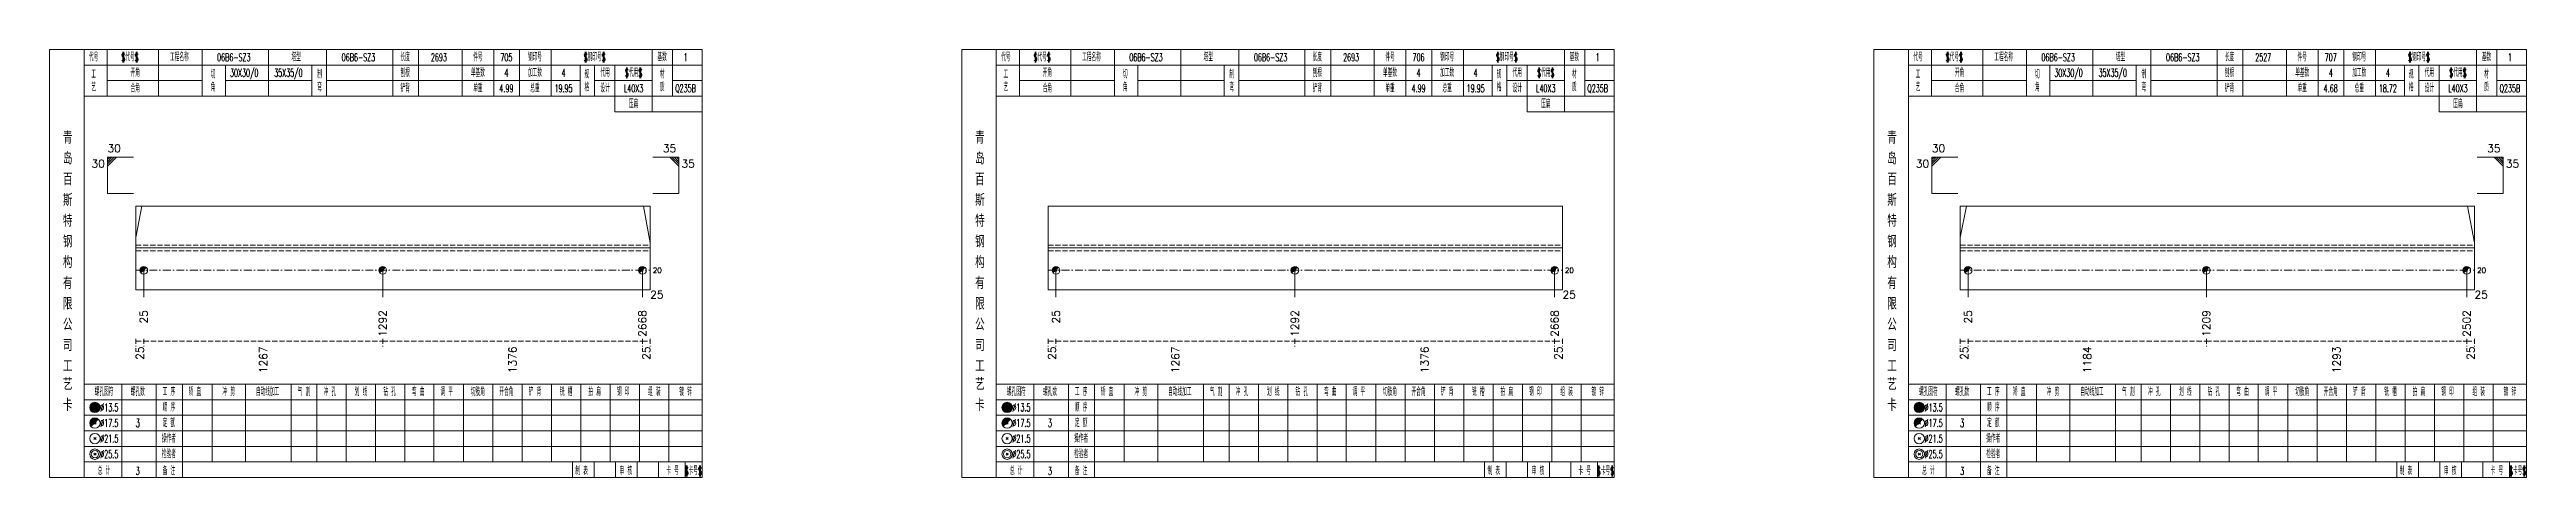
# Model space of a CAD drawing. Extents: x -533 to 8774, y 0 to 7979.
# Drawn here: x 1757 to 2711, y 2954 to 3119 of the extents above; entities that cross this region are included whole.
import ezdxf
from ezdxf.enums import TextEntityAlignment as Align

# ---------------------------------------------------------------- set-up
doc = ezdxf.new("R2010")
doc.units = 0
doc.header["$MEASUREMENT"] = 0
doc.linetypes.add('一点画线', pattern=[5.2, 3, -1, 0.2, -1])
doc.linetypes.add('虚线', pattern=[2.75, 2, -0.75])
doc.layers.get('0').update_dxf_attribs({"linetype": 'CONTINUOUS', "lineweight": 25})
for name, color, linetype, lineweight in [('1', 7, 'CONTINUOUS', 25), ('4', 7, 'CONTINUOUS', 25), ('5', 7, 'CONTINUOUS', 25)]:
    doc.layers.add(name, color=color, linetype=linetype, lineweight=lineweight)
doc.styles.get("Standard").update_dxf_attribs({"font": 'simplex.shx', "width": 0.7, "height": 3, "bigfont": 'gbhzfs.shx'})

# ---------------------------------------------------------------- blocks, each defined once
blk = doc.blocks.new('孔17.5')
at = {"layer": '5', "color": 7, "linetype": 'Continuous', "lineweight": 0}
for p, q in [((-0.2, -0.2), (0.2, 0.2)), ((-0.2, 0.2), (0.2, -0.2))]:
    blk.add_line(p, q, dxfattribs=at)
at = {"layer": '5', "color": 7, "linetype": 'Continuous', "lineweight": 13}
blk.add_circle((0, 0), 1, dxfattribs=at)
for radius in [0.9, 0.8, 0.7, 0.6, 0.5, 0.4, 0.3, 0.2, 0.1]:
    blk.add_arc((0, 0), radius, 45, 225, dxfattribs=at)

msp = doc.modelspace()

# ---------------------------------------------------------------- linework, layer by layer
at = {"color": 7, "linetype": 'Continuous', "lineweight": 13}
for p, q in [((1779.3, 3077.56), (1789.3, 3077.56)), ((1779.3, 3063.56), (1779.3, 3077.56)), ((1780.17, 3077.56), (1779.3, 3076.68)), ((1781.05, 3077.56), (1779.3, 3075.81)), ((1781.92, 3077.56), (1779.3, 3074.93)), ((1782.8, 3077.56), (1779.3, 3074.06)), ((1999.4, 3077.56), (1989.4, 3077.56)), ((1995.9, 3077.56), (1999.4, 3074.06)), ((1996.78, 3077.56), (1999.4, 3074.93)), ((1997.65, 3077.56), (1999.4, 3075.81)), ((1998.53, 3077.56), (1999.4, 3076.68)), ((1999.4, 3063.56), (1999.4, 3077.56)), ((2482.1, 3077.56), (2492.1, 3077.56)), ((2482.1, 3063.56), (2482.1, 3077.56)), ((2482.97, 3077.56), (2482.1, 3076.68)), ((2483.85, 3077.56), (2482.1, 3075.81)), ((2484.72, 3077.56), (2482.1, 3074.93)), ((2485.6, 3077.56), (2482.1, 3074.06)), ((2702.2, 3077.56), (2692.2, 3077.56)), ((2698.7, 3077.56), (2702.2, 3074.06)), ((2699.57, 3077.56), (2702.2, 3074.93)), ((2700.45, 3077.56), (2702.2, 3075.81)), ((2701.32, 3077.56), (2702.2, 3076.68)), ((2702.2, 3063.56), (2702.2, 3077.56)), ((1779.3, 3063.56), (1789.3, 3063.56)), ((1999.4, 3063.56), (1989.4, 3063.56)), ((2482.1, 3063.56), (2492.1, 3063.56)), ((2702.2, 3063.56), (2692.2, 3063.56)), ((1790.3, 3046.59), (1792.51, 3058.68)), ((1988.4, 3044.58), (1985.83, 3058.68)), ((2493.1, 3046.59), (2495.45, 3058.68)), ((2691.2, 3044.58), (2688.46, 3058.68)), ((1793.3, 3033.93), (1793.3, 3023.56)), ((1885.34, 3033.93), (1885.34, 3023.56)), ((1985.4, 3033.93), (1985.4, 3023.56)), ((2144.7, 3033.93), (2144.7, 3023.56)), ((2236.74, 3033.93), (2236.74, 3023.56)), ((2336.8, 3033.93), (2336.8, 3023.56)), ((2496.1, 3033.93), (2496.1, 3023.56)), ((2587.88, 3033.93), (2587.88, 3023.56)), ((2688.2, 3033.93), (2688.2, 3023.56))]:
    msp.add_line(p, q, dxfattribs=at)
at = {"color": 7, "linetype": 'Continuous', "lineweight": 18}
for p, q in [((1790.3, 3058.68), (1790.3, 3026.43)), ((1790.3, 3058.68), (1988.4, 3058.68)), ((1988.4, 3058.68), (1988.4, 3026.43)), ((2141.7, 3058.68), (2141.7, 3026.43)), ((2141.7, 3058.68), (2339.8, 3058.68)), ((2339.8, 3058.68), (2339.8, 3026.43)), ((2493.1, 3058.68), (2493.1, 3026.43)), ((2493.1, 3058.68), (2691.2, 3058.68)), ((2691.2, 3058.68), (2691.2, 3026.43)), ((1790.3, 3042.56), (1988.4, 3042.56)), ((2141.7, 3042.56), (2339.8, 3042.56)), ((2493.1, 3042.56), (2691.2, 3042.56))]:
    msp.add_line(p, q, dxfattribs=at)
at = {"color": 1, "linetype": '虚线', "lineweight": 18}
for p, q in [((1790.3, 3043.68), (1988.4, 3043.68)), ((1790.3, 3041.43), (1988.4, 3041.43)), ((2141.7, 3043.68), (2339.8, 3043.68)), ((2141.7, 3041.43), (2339.8, 3041.43)), ((2493.1, 3043.68), (2691.2, 3043.68)), ((2493.1, 3041.43), (2691.2, 3041.43))]:
    msp.add_line(p, q, dxfattribs=at)
at = {"color": 3, "linetype": '一点画线', "lineweight": 13}
for p, q in [((1790.3, 3033.93), (1988.4, 3033.93)), ((2141.7, 3033.93), (2339.8, 3033.93)), ((2493.1, 3033.93), (2691.2, 3033.93))]:
    msp.add_line(p, q, dxfattribs=at)
at = {"color": 8, "linetype": '虚线', "lineweight": 9}
for p, q in [((1790.3, 3007.56), (1790.3, 3004.56)), ((1790.3, 3006.56), (1793.3, 3006.56)), ((1793.3, 3007.56), (1793.3, 3004.56)), ((1793.3, 3007.56), (1793.3, 3004.56)), ((1793.3, 3006.56), (1885.34, 3006.56)), ((1885.34, 3007.56), (1885.34, 3004.56)), ((1885.34, 3007.56), (1885.34, 3004.56)), ((1885.34, 3006.56), (1985.4, 3006.56)), ((1985.4, 3007.56), (1985.4, 3004.56)), ((1985.4, 3007.56), (1985.4, 3004.56)), ((1985.4, 3006.56), (1988.4, 3006.56)), ((1988.4, 3007.56), (1988.4, 3004.56)), ((2141.7, 3007.56), (2141.7, 3004.56)), ((2141.7, 3006.56), (2144.7, 3006.56)), ((2144.7, 3007.56), (2144.7, 3004.56)), ((2144.7, 3007.56), (2144.7, 3004.56)), ((2144.7, 3006.56), (2236.74, 3006.56)), ((2236.74, 3007.56), (2236.74, 3004.56)), ((2236.74, 3007.56), (2236.74, 3004.56)), ((2236.74, 3006.56), (2336.8, 3006.56)), ((2336.8, 3007.56), (2336.8, 3004.56)), ((2336.8, 3007.56), (2336.8, 3004.56)), ((2336.8, 3006.56), (2339.8, 3006.56)), ((2339.8, 3007.56), (2339.8, 3004.56)), ((2493.1, 3007.56), (2493.1, 3004.56)), ((2493.1, 3006.56), (2496.1, 3006.56)), ((2496.1, 3007.56), (2496.1, 3004.56)), ((2496.1, 3007.56), (2496.1, 3004.56)), ((2496.1, 3006.56), (2587.88, 3006.56)), ((2587.88, 3007.56), (2587.88, 3004.56)), ((2587.88, 3007.56), (2587.88, 3004.56)), ((2587.88, 3006.56), (2688.2, 3006.56)), ((2688.2, 3007.56), (2688.2, 3004.56)), ((2688.2, 3007.56), (2688.2, 3004.56)), ((2688.2, 3006.56), (2691.2, 3006.56)), ((2691.2, 3007.56), (2691.2, 3004.56))]:
    msp.add_line(p, q, dxfattribs=at)
at = {"layer": '1', "color": 7, "linetype": 'Continuous', "lineweight": 18}
for p, q in [((1790.3, 3026.43), (1988.4, 3026.43)), ((2141.7, 3026.43), (2339.8, 3026.43)), ((2493.1, 3026.43), (2691.2, 3026.43))]:
    msp.add_line(p, q, dxfattribs=at)
at = {"layer": '4', "color": 1, "linetype": 'Continuous', "lineweight": 18}
for p, q in [((1770.3, 2954.06), (1770.3, 3119.06)), ((1770.3, 3113.06), (2008.4, 3113.06)), ((1779.2, 3101.06), (1779.2, 3119.06)), ((1799, 3101.06), (1799, 3119.06)), ((1815.8, 3101.06), (1815.8, 3119.06)), ((1824.8, 3101.06), (1824.8, 3113.06)), ((1841.4, 3101.06), (1841.4, 3119.06)), ((1858.1, 3101.06), (1858.1, 3113.06)), ((1863.7, 3101.06), (1863.7, 3119.06)), ((1889.2, 3101.06), (1889.2, 3119.06)), ((1899.2, 3101.06), (1899.2, 3119.06)), ((1915.9, 3101.06), (1915.9, 3119.06)), ((1928.1, 3101.06), (1928.1, 3119.06)), ((1938.1, 3101.06), (1938.1, 3119.06)), ((1950.3, 3101.06), (1950.3, 3119.06)), ((1961.4, 3101.06), (1961.4, 3113.06)), ((1967, 3101.06), (1967, 3113.06)), ((1974.8, 3095.06), (1974.8, 3113.06)), ((1989.2, 3095.06), (1989.2, 3119.06)), ((1997, 3101.06), (1997, 3119.06)), ((2121.7, 2954.06), (2121.7, 3119.06)), ((2121.7, 3113.06), (2359.8, 3113.06)), ((2130.6, 3101.06), (2130.6, 3119.06)), ((2150.4, 3101.06), (2150.4, 3119.06)), ((2167.2, 3101.06), (2167.2, 3119.06)), ((2176.2, 3101.06), (2176.2, 3113.06)), ((2192.8, 3101.06), (2192.8, 3119.06)), ((2209.5, 3101.06), (2209.5, 3113.06)), ((2215.1, 3101.06), (2215.1, 3119.06)), ((2240.6, 3101.06), (2240.6, 3119.06)), ((2250.6, 3101.06), (2250.6, 3119.06)), ((2267.3, 3101.06), (2267.3, 3119.06)), ((2279.5, 3101.06), (2279.5, 3119.06)), ((2289.5, 3101.06), (2289.5, 3119.06)), ((2301.7, 3101.06), (2301.7, 3119.06)), ((2312.8, 3101.06), (2312.8, 3113.06)), ((2318.4, 3101.06), (2318.4, 3113.06)), ((2326.2, 3095.06), (2326.2, 3113.06)), ((2340.6, 3095.06), (2340.6, 3119.06)), ((2348.4, 3101.06), (2348.4, 3119.06)), ((2473.1, 2954.06), (2473.1, 3119.06)), ((2473.1, 3113.06), (2711.2, 3113.06)), ((2482, 3101.06), (2482, 3119.06)), ((2501.8, 3101.06), (2501.8, 3119.06)), ((2518.6, 3101.06), (2518.6, 3119.06)), ((2527.6, 3101.06), (2527.6, 3113.06)), ((2544.2, 3101.06), (2544.2, 3119.06)), ((2560.9, 3101.06), (2560.9, 3113.06)), ((2566.5, 3101.06), (2566.5, 3119.06)), ((2592, 3101.06), (2592, 3119.06)), ((2602, 3101.06), (2602, 3119.06)), ((2618.7, 3101.06), (2618.7, 3119.06)), ((2630.9, 3101.06), (2630.9, 3119.06)), ((2640.9, 3101.06), (2640.9, 3119.06)), ((2653.1, 3101.06), (2653.1, 3119.06)), ((2664.2, 3101.06), (2664.2, 3113.06)), ((2669.8, 3101.06), (2669.8, 3113.06)), ((2677.6, 3095.06), (2677.6, 3113.06)), ((2692, 3095.06), (2692, 3119.06)), ((2699.8, 3101.06), (2699.8, 3119.06)), ((1779.2, 3107.06), (1815.8, 3107.06)), ((1824.8, 3107.06), (1858.1, 3107.06)), ((1863.7, 3107.06), (1961.4, 3107.06)), ((1967, 3107.06), (1989.2, 3107.06)), ((1997, 3107.06), (2008.4, 3107.06)), ((2130.6, 3107.06), (2167.2, 3107.06)), ((2176.2, 3107.06), (2209.5, 3107.06)), ((2215.1, 3107.06), (2312.8, 3107.06)), ((2318.4, 3107.06), (2340.6, 3107.06)), ((2348.4, 3107.06), (2359.8, 3107.06)), ((2482, 3107.06), (2518.6, 3107.06)), ((2527.6, 3107.06), (2560.9, 3107.06)), ((2566.5, 3107.06), (2664.2, 3107.06)), ((2669.8, 3107.06), (2692, 3107.06)), ((2699.8, 3107.06), (2711.2, 3107.06)), ((1770.3, 3101.06), (2008.4, 3101.06)), ((1974.8, 3095.06), (2008.4, 3095.06)), ((2121.7, 3101.06), (2359.8, 3101.06)), ((2326.2, 3095.06), (2359.8, 3095.06)), ((2473.1, 3101.06), (2711.2, 3101.06)), ((2677.6, 3095.06), (2711.2, 3095.06)), ((1770.3, 2990.06), (2008.4, 2990.06)), ((1784.8, 2954.06), (1784.8, 2990.06)), ((1798.1, 2954.06), (1798.1, 2990.06)), ((1808.2, 2954.06), (1808.2, 2990.06)), ((1819.6, 2960.06), (1819.6, 2990.06)), ((1832.5, 2960.06), (1832.5, 2990.06)), ((1850.1, 2960.06), (1850.1, 2990.06)), ((1860, 2960.06), (1860, 2990.06)), ((1871.3, 2960.06), (1871.3, 2990.06)), ((1882.6, 2960.06), (1882.6, 2990.06)), ((1893.9, 2960.06), (1893.9, 2990.06)), ((1905.1, 2960.06), (1905.1, 2990.06)), ((1916.5, 2960.06), (1916.5, 2990.06)), ((1927.8, 2960.06), (1927.8, 2990.06)), ((1939.1, 2960.06), (1939.1, 2990.06)), ((1950.4, 2960.06), (1950.4, 2990.06)), ((1961.7, 2960.06), (1961.7, 2990.06)), ((1973, 2960.06), (1973, 2990.06)), ((1984.3, 2960.06), (1984.3, 2990.06)), ((1995.6, 2960.06), (1995.6, 2990.06)), ((2121.7, 2990.06), (2359.8, 2990.06)), ((2136.2, 2954.06), (2136.2, 2990.06)), ((2149.5, 2954.06), (2149.5, 2990.06)), ((2159.6, 2954.06), (2159.6, 2990.06)), ((2171, 2960.06), (2171, 2990.06)), ((2183.9, 2960.06), (2183.9, 2990.06)), ((2201.5, 2960.06), (2201.5, 2990.06)), ((2211.4, 2960.06), (2211.4, 2990.06)), ((2222.7, 2960.06), (2222.7, 2990.06)), ((2234, 2960.06), (2234, 2990.06)), ((2245.3, 2960.06), (2245.3, 2990.06)), ((2256.5, 2960.06), (2256.5, 2990.06)), ((2267.9, 2960.06), (2267.9, 2990.06)), ((2279.2, 2960.06), (2279.2, 2990.06)), ((2290.5, 2960.06), (2290.5, 2990.06)), ((2301.8, 2960.06), (2301.8, 2990.06)), ((2313.1, 2960.06), (2313.1, 2990.06)), ((2324.4, 2960.06), (2324.4, 2990.06)), ((2335.7, 2960.06), (2335.7, 2990.06)), ((2347, 2960.06), (2347, 2990.06)), ((2473.1, 2990.06), (2711.2, 2990.06)), ((2487.6, 2954.06), (2487.6, 2990.06)), ((2500.9, 2954.06), (2500.9, 2990.06)), ((2511, 2954.06), (2511, 2990.06)), ((2522.4, 2960.06), (2522.4, 2990.06)), ((2535.3, 2960.06), (2535.3, 2990.06)), ((2552.9, 2960.06), (2552.9, 2990.06)), ((2562.8, 2960.06), (2562.8, 2990.06)), ((2574.1, 2960.06), (2574.1, 2990.06)), ((2585.4, 2960.06), (2585.4, 2990.06)), ((2596.7, 2960.06), (2596.7, 2990.06)), ((2607.9, 2960.06), (2607.9, 2990.06)), ((2619.3, 2960.06), (2619.3, 2990.06)), ((2630.6, 2960.06), (2630.6, 2990.06)), ((2641.9, 2960.06), (2641.9, 2990.06)), ((2653.2, 2960.06), (2653.2, 2990.06)), ((2664.5, 2960.06), (2664.5, 2990.06)), ((2675.8, 2960.06), (2675.8, 2990.06)), ((2687.1, 2960.06), (2687.1, 2990.06)), ((2698.4, 2960.06), (2698.4, 2990.06)), ((1770.3, 2984.06), (2008.4, 2984.06)), ((1770.3, 2978.06), (2008.4, 2978.06)), ((2121.7, 2984.06), (2359.8, 2984.06)), ((2121.7, 2978.06), (2359.8, 2978.06)), ((2473.1, 2984.06), (2711.2, 2984.06)), ((2473.1, 2978.06), (2711.2, 2978.06)), ((1770.3, 2972.06), (2008.4, 2972.06)), ((2121.7, 2972.06), (2359.8, 2972.06)), ((2473.1, 2972.06), (2711.2, 2972.06)), ((1770.3, 2966.06), (2008.4, 2966.06)), ((1770.3, 2960.06), (2008.4, 2960.06)), ((1958.4, 2954.06), (1958.4, 2960.06)), ((1966.8, 2954.06), (1966.8, 2960.06)), ((1975, 2954.06), (1975, 2960.06)), ((1983.4, 2954.06), (1983.4, 2960.06)), ((1991.6, 2954.06), (1991.6, 2960.06)), ((2001.9, 2954.06), (2001.9, 2960.06)), ((2121.7, 2966.06), (2359.8, 2966.06)), ((2121.7, 2960.06), (2359.8, 2960.06)), ((2309.8, 2954.06), (2309.8, 2960.06)), ((2318.2, 2954.06), (2318.2, 2960.06)), ((2326.4, 2954.06), (2326.4, 2960.06)), ((2334.8, 2954.06), (2334.8, 2960.06)), ((2343, 2954.06), (2343, 2960.06)), ((2353.3, 2954.06), (2353.3, 2960.06)), ((2473.1, 2966.06), (2711.2, 2966.06)), ((2473.1, 2960.06), (2711.2, 2960.06)), ((2661.2, 2954.06), (2661.2, 2960.06)), ((2669.6, 2954.06), (2669.6, 2960.06)), ((2677.8, 2954.06), (2677.8, 2960.06)), ((2686.2, 2954.06), (2686.2, 2960.06)), ((2694.4, 2954.06), (2694.4, 2960.06)), ((2704.7, 2954.06), (2704.7, 2960.06))]:
    msp.add_line(p, q, dxfattribs=at)
at = {"layer": '4', "color": 7, "linetype": 'Continuous', "lineweight": 13}
for p, q in [((1774.3, 2980.86), (1774.7, 2981.26)), ((1774.7, 2980.86), (1774.3, 2981.26)), ((2125.7, 2980.86), (2126.1, 2981.26)), ((2126.1, 2980.86), (2125.7, 2981.26)), ((2477.1, 2980.86), (2477.5, 2981.26)), ((2477.5, 2980.86), (2477.1, 2981.26)), ((1774.1, 2968.66), (1774.9, 2969.46)), ((1774.9, 2968.66), (1774.1, 2969.46)), ((2125.5, 2968.66), (2126.3, 2969.46)), ((2126.3, 2968.66), (2125.5, 2969.46)), ((2476.9, 2968.66), (2477.7, 2969.46)), ((2477.7, 2968.66), (2476.9, 2969.46)), ((1774.1, 2962.66), (1774.9, 2963.46)), ((1774.9, 2962.66), (1774.1, 2963.46)), ((2125.5, 2962.66), (2126.3, 2963.46)), ((2126.3, 2962.66), (2125.5, 2963.46)), ((2476.9, 2962.66), (2477.7, 2963.46)), ((2477.7, 2962.66), (2476.9, 2963.46))]:
    msp.add_line(p, q, dxfattribs=at)
at = {"layer": '4', "color": 7, "linetype": 'Continuous', "lineweight": 0}
for p, q in [((1774.1, 2974.66), (1774.9, 2975.46)), ((1774.1, 2975.46), (1774.9, 2974.66)), ((2125.5, 2974.66), (2126.3, 2975.46)), ((2125.5, 2975.46), (2126.3, 2974.66)), ((2476.9, 2974.66), (2477.7, 2975.46)), ((2476.9, 2975.46), (2477.7, 2974.66))]:
    msp.add_line(p, q, dxfattribs=at)
at = {"layer": '4', "color": 1, "linetype": 'Continuous', "lineweight": 18}
for points in [[(1757, 3119.06), (1757, 2954.06), (2008.4, 2954.06), (2008.4, 3119.06)], [(2108.4, 3119.06), (2108.4, 2954.06), (2359.8, 2954.06), (2359.8, 3119.06)], [(2459.8, 3119.06), (2459.8, 2954.06), (2711.2, 2954.06), (2711.2, 3119.06)]]:
    msp.add_lwpolyline(points, close=True, dxfattribs=at)
at = {"layer": '4', "color": 7, "linetype": 'Continuous', "lineweight": 13}
for centre, radius in [((1774.5, 2981.06), 2), ((1774.5, 2981.06), 1.8), ((1774.5, 2981.06), 1.6), ((1774.5, 2981.06), 1.4), ((1774.5, 2981.06), 1.2), ((1774.5, 2981.06), 1), ((1774.5, 2981.06), 0.8), ((1774.5, 2981.06), 0.6), ((1774.5, 2981.06), 0.4), ((1774.5, 2981.06), 0.2), ((2125.9, 2981.06), 2), ((2125.9, 2981.06), 1.8), ((2125.9, 2981.06), 1.6), ((2125.9, 2981.06), 1.4), ((2125.9, 2981.06), 1.2), ((2125.9, 2981.06), 1), ((2125.9, 2981.06), 0.8), ((2125.9, 2981.06), 0.6), ((2125.9, 2981.06), 0.4), ((2125.9, 2981.06), 0.2), ((2477.3, 2981.06), 2), ((2477.3, 2981.06), 1.8), ((2477.3, 2981.06), 1.6), ((2477.3, 2981.06), 1.4), ((2477.3, 2981.06), 1.2), ((2477.3, 2981.06), 1), ((2477.3, 2981.06), 0.8), ((2477.3, 2981.06), 0.6), ((2477.3, 2981.06), 0.4), ((2477.3, 2981.06), 0.2), ((1774.5, 2975.06), 2), ((1774.5, 2969.06), 2), ((2125.9, 2975.06), 2), ((2125.9, 2969.06), 2), ((2477.3, 2975.06), 2), ((2477.3, 2969.06), 2), ((1774.5, 2963.06), 2), ((1774.5, 2963.06), 1.4), ((2125.9, 2963.06), 2), ((2125.9, 2963.06), 1.4), ((2477.3, 2963.06), 2), ((2477.3, 2963.06), 1.4)]:
    msp.add_circle(centre, radius, dxfattribs=at)
for centre, radius in [((1774.5, 2975.06), 1.8), ((1774.5, 2975.06), 1.6), ((1774.5, 2975.06), 1.4), ((1774.5, 2975.06), 1.2), ((1774.5, 2975.06), 1), ((1774.5, 2975.06), 0.8), ((1774.5, 2975.06), 0.6), ((1774.5, 2975.06), 0.4), ((1774.5, 2975.06), 0.2), ((2125.9, 2975.06), 1.8), ((2125.9, 2975.06), 1.6), ((2125.9, 2975.06), 1.4), ((2125.9, 2975.06), 1.2), ((2125.9, 2975.06), 1), ((2125.9, 2975.06), 0.8), ((2125.9, 2975.06), 0.6), ((2125.9, 2975.06), 0.4), ((2125.9, 2975.06), 0.2), ((2477.3, 2975.06), 1.8), ((2477.3, 2975.06), 1.6), ((2477.3, 2975.06), 1.4), ((2477.3, 2975.06), 1.2), ((2477.3, 2975.06), 1), ((2477.3, 2975.06), 0.8), ((2477.3, 2975.06), 0.6), ((2477.3, 2975.06), 0.4), ((2477.3, 2975.06), 0.2)]:
    msp.add_arc(centre, radius, 45, 225, dxfattribs=at)

# ---------------------------------------------------------------- block references
at = {"layer": '1', "color": 7, "linetype": 'Continuous', "lineweight": 13, "xscale": 1.5, "yscale": 1.5, "zscale": 1.5}
for p in [(1793.3, 3033.93), (1885.34, 3033.93), (1985.4, 3033.93), (2144.7, 3033.93), (2236.74, 3033.93), (2336.8, 3033.93), (2496.1, 3033.93), (2587.88, 3033.93), (2688.2, 3033.93)]:
    msp.add_blockref('孔17.5', p, dxfattribs=at)

# ---------------------------------------------------------------- texts
at = {"color": 7, "linetype": 'Continuous', "lineweight": 13}
for p in [(1779.3, 3078.56), (2482.1, 3078.56)]:
    msp.add_text('30', height=3, dxfattribs=at).set_placement(p, align=Align.BOTTOM_LEFT)
for p in [(1998.4, 3078.56), (2701.2, 3078.56)]:
    msp.add_text('35', height=3, dxfattribs=at).set_placement(p, align=Align.BOTTOM_RIGHT)
for p in [(1778.3, 3076.56), (2481.1, 3076.56)]:
    msp.add_text('30', height=3, dxfattribs=at).set_placement(p, align=Align.TOP_RIGHT)
for p in [(2000.4, 3076.56), (2703.2, 3076.56)]:
    msp.add_text('35', height=3, dxfattribs=at).set_placement(p, align=Align.TOP_LEFT)
for p in [(1989.4, 3033.93), (2340.8, 3033.93), (2692.2, 3033.93)]:
    msp.add_text('20', height=2, dxfattribs=at).set_placement(p, align=Align.MIDDLE_LEFT)
at = {"color": 8, "linetype": 'Continuous', "lineweight": 9}
for s, p in [('25', (1791.8, 3004.56)), ('1267', (1839.32, 3004.56)), ('1376', (1935.37, 3004.56)), ('25', (1986.9, 3004.56)), ('25', (2143.2, 3004.56)), ('1267', (2190.72, 3004.56)), ('1376', (2286.77, 3004.56)), ('25', (2338.3, 3004.56)), ('25', (2494.6, 3004.56)), ('1184', (2541.99, 3004.56)), ('1293', (2638.04, 3004.56)), ('25', (2689.7, 3004.56))]:
    msp.add_text(s, height=3, rotation=90, dxfattribs=at).set_placement(p, align=Align.MIDDLE_RIGHT)
at = {"layer": '1', "color": 7, "linetype": 'Continuous', "lineweight": 13}
for p in [(1988.4, 3024.56), (2339.8, 3024.56), (2691.2, 3024.56)]:
    msp.add_text('25', height=3, dxfattribs=at).set_placement(p, align=Align.MIDDLE_LEFT)
for s, p in [('25', (1793.3, 3018.56)), ('1292', (1885.34, 3018.56)), ('2668', (1985.4, 3018.56)), ('25', (2144.7, 3018.56)), ('1292', (2236.74, 3018.56)), ('2668', (2336.8, 3018.56)), ('25', (2496.1, 3018.56)), ('1209', (2587.88, 3018.56)), ('2502', (2688.2, 3018.56))]:
    msp.add_text(s, height=3, rotation=90, dxfattribs=at).set_placement(p, align=Align.MIDDLE_RIGHT)
at = {"layer": '4', "color": 1, "linetype": 'Continuous', "lineweight": 13}
for s, height, width, p in [('代号', 3, 0.6, (1774, 3116.06)), ('工', 3, 0.6, (1774, 3109.46)), ('$代号$', 3, 0.6, (1788, 3116.06)), ('开角', 3, 0.6, (1790, 3110.06)), ('工程名称', 3, 0.6, (1807, 3116.06)), ('切', 3, 0.6, (1820, 3109.46)), ('06B6-SZ3', 3, 0.6, (1828, 3116.06)), ('30X30/0', 3, 0.6, (1832, 3110.06)), ('35X35/0', 3, 0.6, (1849, 3110.06)), ('塔型', 3, 0.6, (1852, 3116.06)), ('制', 3, 0.6, (1861, 3109.46)), ('06B6-SZ3', 3, 0.6, (1876, 3116.06)), ('刨根', 3, 0.6, (1894, 3110.06)), ('长度', 3, 0.6, (1894, 3116.06)), ('2693', 3, 0.6, (1907, 3116.06)), ('单基数', 3, 0.6, (1922, 3110.06)), ('件号', 3, 0.6, (1922, 3116.06)), ('705', 3, 0.6, (1933, 3116.06)), ('4', 3, 0.6, (1933, 3110.06)), ('加工数', 3, 0.6, (1944, 3110.06)), ('钢印号', 3, 0.6, (1944, 3116.06)), ('4', 3, 0.6, (1955, 3110.06)), ('规', 3, 0.6, (1964, 3109.46)), ('$钢印号$', 3, 0.6, (1967, 3116.06)), ('代用', 3, 0.6, (1971, 3110.06)), ('$代用$', 3, 0.6, (1982, 3110.06)), ('基数', 3, 0.6, (1993, 3116.06)), ('材', 3, 0.6, (1993, 3109.46)), ('1', 3, 0.6, (2002, 3116.06)), ('代号', 3, 0.6, (2125.4, 3116.06)), ('工', 3, 0.6, (2125.4, 3109.46)), ('$代号$', 3, 0.6, (2139.4, 3116.06)), ('开角', 3, 0.6, (2141.4, 3110.06)), ('工程名称', 3, 0.6, (2158.4, 3116.06)), ('切', 3, 0.6, (2171.4, 3109.46)), ('06B6-SZ3', 3, 0.6, (2179.4, 3116.06)), ('塔型', 3, 0.6, (2203.4, 3116.06)), ('制', 3, 0.6, (2212.4, 3109.46)), ('06B6-SZ3', 3, 0.6, (2227.4, 3116.06)), ('刨根', 3, 0.6, (2245.4, 3110.06)), ('长度', 3, 0.6, (2245.4, 3116.06)), ('2693', 3, 0.6, (2258.4, 3116.06)), ('单基数', 3, 0.6, (2273.4, 3110.06)), ('件号', 3, 0.6, (2273.4, 3116.06)), ('706', 3, 0.6, (2284.4, 3116.06)), ('4', 3, 0.6, (2284.4, 3110.06)), ('加工数', 3, 0.6, (2295.4, 3110.06)), ('钢印号', 3, 0.6, (2295.4, 3116.06)), ('4', 3, 0.6, (2306.4, 3110.06)), ('规', 3, 0.6, (2315.4, 3109.46)), ('$钢印号$', 3, 0.6, (2318.4, 3116.06)), ('代用', 3, 0.6, (2322.4, 3110.06)), ('$代用$', 3, 0.6, (2333.4, 3110.06)), ('基数', 3, 0.6, (2344.4, 3116.06)), ('材', 3, 0.6, (2344.4, 3109.46)), ('1', 3, 0.6, (2353.4, 3116.06)), ('代号', 3, 0.6, (2476.8, 3116.06)), ('工', 3, 0.6, (2476.8, 3109.46)), ('$代号$', 3, 0.6, (2490.8, 3116.06)), ('开角', 3, 0.6, (2492.8, 3110.06)), ('工程名称', 3, 0.6, (2509.8, 3116.06)), ('切', 3, 0.6, (2522.8, 3109.46)), ('06B6-SZ3', 3, 0.6, (2530.8, 3116.06)), ('30X30/0', 3, 0.6, (2534.8, 3110.06)), ('35X35/0', 3, 0.6, (2551.8, 3110.06)), ('塔型', 3, 0.6, (2554.8, 3116.06)), ('制', 3, 0.6, (2563.8, 3109.46)), ('06B6-SZ3', 3, 0.6, (2578.8, 3116.06)), ('刨根', 3, 0.6, (2596.8, 3110.06)), ('长度', 3, 0.6, (2596.8, 3116.06)), ('2527', 3, 0.6, (2609.8, 3116.06)), ('单基数', 3, 0.6, (2624.8, 3110.06)), ('件号', 3, 0.6, (2624.8, 3116.06)), ('707', 3, 0.6, (2635.8, 3116.06)), ('4', 3, 0.6, (2635.8, 3110.06)), ('加工数', 3, 0.6, (2646.8, 3110.06)), ('钢印号', 3, 0.6, (2646.8, 3116.06)), ('4', 3, 0.6, (2657.8, 3110.06)), ('规', 3, 0.6, (2666.8, 3109.46)), ('$钢印号$', 3, 0.6, (2669.8, 3116.06)), ('代用', 3, 0.6, (2673.8, 3110.06)), ('$代用$', 3, 0.6, (2684.8, 3110.06)), ('基数', 3, 0.6, (2695.8, 3116.06)), ('材', 3, 0.6, (2695.8, 3109.46)), ('1', 3, 0.6, (2704.8, 3116.06)), ('艺', 3, 0.6, (1774, 3104.46)), ('合角', 3, 0.6, (1790, 3104.06)), ('角', 3, 0.6, (1820, 3104.46)), ('弯', 3, 0.6, (1861, 3104.46)), ('铲背', 3, 0.6, (1894, 3104.06)), ('单重', 3, 0.6, (1922, 3104.06)), ('4.99', 3, 0.6, (1933, 3104.06)), ('总重', 3, 0.6, (1944, 3104.06)), ('19.95', 3, 0.6, (1955, 3104.06)), ('格', 3, 0.6, (1964, 3104.46)), ('设计', 3, 0.6, (1971, 3104.06)), ('L40X3', 3, 0.6, (1982, 3104.06)), ('质', 3, 0.6, (1993, 3104.46)), ('Q235B', 3, 0.6, (2002, 3104.06)), ('艺', 3, 0.6, (2125.4, 3104.46)), ('合角', 3, 0.6, (2141.4, 3104.06)), ('角', 3, 0.6, (2171.4, 3104.46)), ('弯', 3, 0.6, (2212.4, 3104.46)), ('铲背', 3, 0.6, (2245.4, 3104.06)), ('单重', 3, 0.6, (2273.4, 3104.06)), ('4.99', 3, 0.6, (2284.4, 3104.06)), ('总重', 3, 0.6, (2295.4, 3104.06)), ('19.95', 3, 0.6, (2306.4, 3104.06)), ('格', 3, 0.6, (2315.4, 3104.46)), ('设计', 3, 0.6, (2322.4, 3104.06)), ('L40X3', 3, 0.6, (2333.4, 3104.06)), ('质', 3, 0.6, (2344.4, 3104.46)), ('Q235B', 3, 0.6, (2353.4, 3104.06)), ('艺', 3, 0.6, (2476.8, 3104.46)), ('合角', 3, 0.6, (2492.8, 3104.06)), ('角', 3, 0.6, (2522.8, 3104.46)), ('弯', 3, 0.6, (2563.8, 3104.46)), ('铲背', 3, 0.6, (2596.8, 3104.06)), ('单重', 3, 0.6, (2624.8, 3104.06)), ('4.68', 3, 0.6, (2635.8, 3104.06)), ('总重', 3, 0.6, (2646.8, 3104.06)), ('18.72', 3, 0.6, (2657.8, 3104.06)), ('格', 3, 0.6, (2666.8, 3104.46)), ('设计', 3, 0.6, (2673.8, 3104.06)), ('L40X3', 3, 0.6, (2684.8, 3104.06)), ('质', 3, 0.6, (2695.8, 3104.46)), ('Q235B', 3, 0.6, (2704.8, 3104.06)), ('压扁', 3, 0.6, (1982, 3098.06)), ('压扁', 3, 0.6, (2333.4, 3098.06)), ('压扁', 3, 0.6, (2684.8, 3098.06)), ('青', 4.6, 0.8, (1764, 3085.06)), ('青', 4.6, 0.8, (2115.4, 3085.06)), ('青', 4.6, 0.8, (2466.8, 3085.06)), ('岛', 4.6, 0.8, (1764, 3077.06)), ('岛', 4.6, 0.8, (2115.4, 3077.06)), ('岛', 4.6, 0.8, (2466.8, 3077.06)), ('斯', 4.6, 0.8, (1764, 3061.06)), ('百', 4.6, 0.8, (1764, 3069.06)), ('斯', 4.6, 0.8, (2115.4, 3061.06)), ('百', 4.6, 0.8, (2115.4, 3069.06)), ('斯', 4.6, 0.8, (2466.8, 3061.06)), ('百', 4.6, 0.8, (2466.8, 3069.06)), ('特', 4.6, 0.8, (1764, 3053.06)), ('特', 4.6, 0.8, (2115.4, 3053.06)), ('特', 4.6, 0.8, (2466.8, 3053.06)), ('钢', 4.6, 0.8, (1764, 3045.06)), ('钢', 4.6, 0.8, (2115.4, 3045.06)), ('钢', 4.6, 0.8, (2466.8, 3045.06)), ('构', 4.6, 0.8, (1764, 3037.06)), ('构', 4.6, 0.8, (2115.4, 3037.06)), ('构', 4.6, 0.8, (2466.8, 3037.06)), ('有', 4.6, 0.8, (1764, 3029.06)), ('有', 4.6, 0.8, (2115.4, 3029.06)), ('有', 4.6, 0.8, (2466.8, 3029.06)), ('公', 4.6, 0.8, (1764, 3013.06)), ('限', 4.6, 0.8, (1764, 3021.06)), ('公', 4.6, 0.8, (2115.4, 3013.06)), ('限', 4.6, 0.8, (2115.4, 3021.06)), ('公', 4.6, 0.8, (2466.8, 3013.06)), ('限', 4.6, 0.8, (2466.8, 3021.06)), ('司', 4.6, 0.8, (1764, 3005.06)), ('司', 4.6, 0.8, (2115.4, 3005.06)), ('司', 4.6, 0.8, (2466.8, 3005.06)), ('工', 4.6, 0.8, (1764, 2997.06)), ('工', 4.6, 0.8, (2115.4, 2997.06)), ('工', 4.6, 0.8, (2466.8, 2997.06)), ('艺', 4.6, 0.8, (1764, 2990.06)), ('螺孔图符', 3, 0.6, (1778, 2987.06)), ('螺孔数', 3, 0.6, (1791, 2987.06)), ('工 序', 3, 0.6, (1803, 2987.06)), ('矫 直', 3, 0.6, (1813, 2987.06)), ('冲 剪', 3, 0.6, (1826, 2987.06)), ('自动线加工', 3, 0.6, (1841, 2987.06)), ('气 割', 3, 0.6, (1855, 2987.06)), ('冲 孔', 3, 0.6, (1865, 2987.06)), ('划 线', 3, 0.6, (1877, 2987.06)), ('钻 孔', 3, 0.6, (1888, 2987.06)), ('弯 曲', 3, 0.6, (1899, 2987.06)), ('调 平', 3, 0.6, (1910, 2987.06)), ('切肢角', 3, 0.6, (1922, 2987.06)), ('开合角', 3, 0.6, (1933, 2987.06)), ('铲 背', 3, 0.6, (1944, 2987.06)), ('铣 槽', 3, 0.6, (1956, 2987.06)), ('拍 扁', 3, 0.6, (1967, 2987.06)), ('钢 印', 3, 0.6, (1978, 2987.06)), ('组 装', 3, 0.6, (1990, 2987.06)), ('镀 锌', 3, 0.6, (2002, 2987.06)), ('艺', 4.6, 0.8, (2115.4, 2990.06)), ('螺孔图符', 3, 0.6, (2129.4, 2987.06)), ('螺孔数', 3, 0.6, (2142.4, 2987.06)), ('工 序', 3, 0.6, (2154.4, 2987.06)), ('矫 直', 3, 0.6, (2164.4, 2987.06)), ('冲 剪', 3, 0.6, (2177.4, 2987.06)), ('自动线加工', 3, 0.6, (2192.4, 2987.06)), ('气 割', 3, 0.6, (2206.4, 2987.06)), ('冲 孔', 3, 0.6, (2216.4, 2987.06)), ('划 线', 3, 0.6, (2228.4, 2987.06)), ('钻 孔', 3, 0.6, (2239.4, 2987.06)), ('弯 曲', 3, 0.6, (2250.4, 2987.06)), ('调 平', 3, 0.6, (2261.4, 2987.06)), ('切肢角', 3, 0.6, (2273.4, 2987.06)), ('开合角', 3, 0.6, (2284.4, 2987.06)), ('铲 背', 3, 0.6, (2295.4, 2987.06)), ('铣 槽', 3, 0.6, (2307.4, 2987.06)), ('拍 扁', 3, 0.6, (2318.4, 2987.06)), ('钢 印', 3, 0.6, (2329.4, 2987.06)), ('组 装', 3, 0.6, (2341.4, 2987.06)), ('镀 锌', 3, 0.6, (2353.4, 2987.06)), ('艺', 4.6, 0.8, (2466.8, 2990.06)), ('螺孔图符', 3, 0.6, (2480.8, 2987.06)), ('螺孔数', 3, 0.6, (2493.8, 2987.06)), ('工 序', 3, 0.6, (2505.8, 2987.06)), ('矫 直', 3, 0.6, (2515.8, 2987.06)), ('冲 剪', 3, 0.6, (2528.8, 2987.06)), ('自动线加工', 3, 0.6, (2543.8, 2987.06)), ('气 割', 3, 0.6, (2557.8, 2987.06)), ('冲 孔', 3, 0.6, (2567.8, 2987.06)), ('划 线', 3, 0.6, (2579.8, 2987.06)), ('钻 孔', 3, 0.6, (2590.8, 2987.06)), ('弯 曲', 3, 0.6, (2601.8, 2987.06)), ('调 平', 3, 0.6, (2612.8, 2987.06)), ('切肢角', 3, 0.6, (2624.8, 2987.06)), ('开合角', 3, 0.6, (2635.8, 2987.06)), ('铲 背', 3, 0.6, (2646.8, 2987.06)), ('铣 槽', 3, 0.6, (2658.8, 2987.06)), ('拍 扁', 3, 0.6, (2669.8, 2987.06)), ('钢 印', 3, 0.6, (2680.8, 2987.06)), ('组 装', 3, 0.6, (2692.8, 2987.06)), ('镀 锌', 3, 0.6, (2704.8, 2987.06)), ('卡', 4.6, 0.8, (1764, 2982.06)), ('%%C13.5', 3, 0.5, (1780, 2981.06)), ('顺 序', 3, 0.6, (1803, 2981.06)), ('卡', 4.6, 0.8, (2115.4, 2982.06)), ('%%C13.5', 3, 0.5, (2131.4, 2981.06)), ('顺 序', 3, 0.6, (2154.4, 2981.06)), ('卡', 4.6, 0.8, (2466.8, 2982.06)), ('%%C13.5', 3, 0.5, (2482.8, 2981.06)), ('顺 序', 3, 0.6, (2505.8, 2981.06)), ('%%C17.5', 3, 0.5, (1780, 2975.06)), ('%%C21.5', 3, 0.5, (1780, 2969.06)), ('3', 3.2, 0.6, (1791, 2975.06)), ('操作者', 3, 0.6, (1803, 2969.06)), ('定 额', 3, 0.6, (1803, 2975.06)), ('%%C17.5', 3, 0.5, (2131.4, 2975.06)), ('%%C21.5', 3, 0.5, (2131.4, 2969.06)), ('3', 3.2, 0.6, (2142.4, 2975.06)), ('操作者', 3, 0.6, (2154.4, 2969.06)), ('定 额', 3, 0.6, (2154.4, 2975.06)), ('%%C17.5', 3, 0.5, (2482.8, 2975.06)), ('%%C21.5', 3, 0.5, (2482.8, 2969.06)), ('3', 3.2, 0.6, (2493.8, 2975.06)), ('操作者', 3, 0.6, (2505.8, 2969.06)), ('定 额', 3, 0.6, (2505.8, 2975.06)), ('总 计', 3, 0.6, (1778, 2956.56)), ('%%C25.5', 3, 0.5, (1780, 2963.06)), ('3', 3, 0.6, (1791, 2956.56)), ('检验者', 3, 0.6, (1803, 2963.06)), ('备 注', 3, 0.6, (1803, 2956.56)), ('制 表', 3, 0.6, (1962, 2956.56)), ('审 核', 3, 0.6, (1979, 2956.56)), ('卡 号', 3, 0.6, (1997, 2956.56)), ('$卡号$', 3, 0.6, (2005, 2956.56)), ('总 计', 3, 0.6, (2129.4, 2956.56)), ('%%C25.5', 3, 0.5, (2131.4, 2963.06)), ('3', 3, 0.6, (2142.4, 2956.56)), ('检验者', 3, 0.6, (2154.4, 2963.06)), ('备 注', 3, 0.6, (2154.4, 2956.56)), ('制 表', 3, 0.6, (2313.4, 2956.56)), ('审 核', 3, 0.6, (2330.4, 2956.56)), ('卡 号', 3, 0.6, (2348.4, 2956.56)), ('$卡号$', 3, 0.6, (2356.4, 2956.56)), ('总 计', 3, 0.6, (2480.8, 2956.56)), ('%%C25.5', 3, 0.5, (2482.8, 2963.06)), ('3', 3, 0.6, (2493.8, 2956.56)), ('检验者', 3, 0.6, (2505.8, 2963.06)), ('备 注', 3, 0.6, (2505.8, 2956.56)), ('制 表', 3, 0.6, (2664.8, 2956.56)), ('审 核', 3, 0.6, (2681.8, 2956.56)), ('卡 号', 3, 0.6, (2699.8, 2956.56)), ('$卡号$', 3, 0.6, (2707.8, 2956.56))]:
    msp.add_text(s, height=height, dxfattribs=dict(at, width=width)).set_placement(p, align=Align.MIDDLE_CENTER)

doc.saveas('drawing.dxf')
